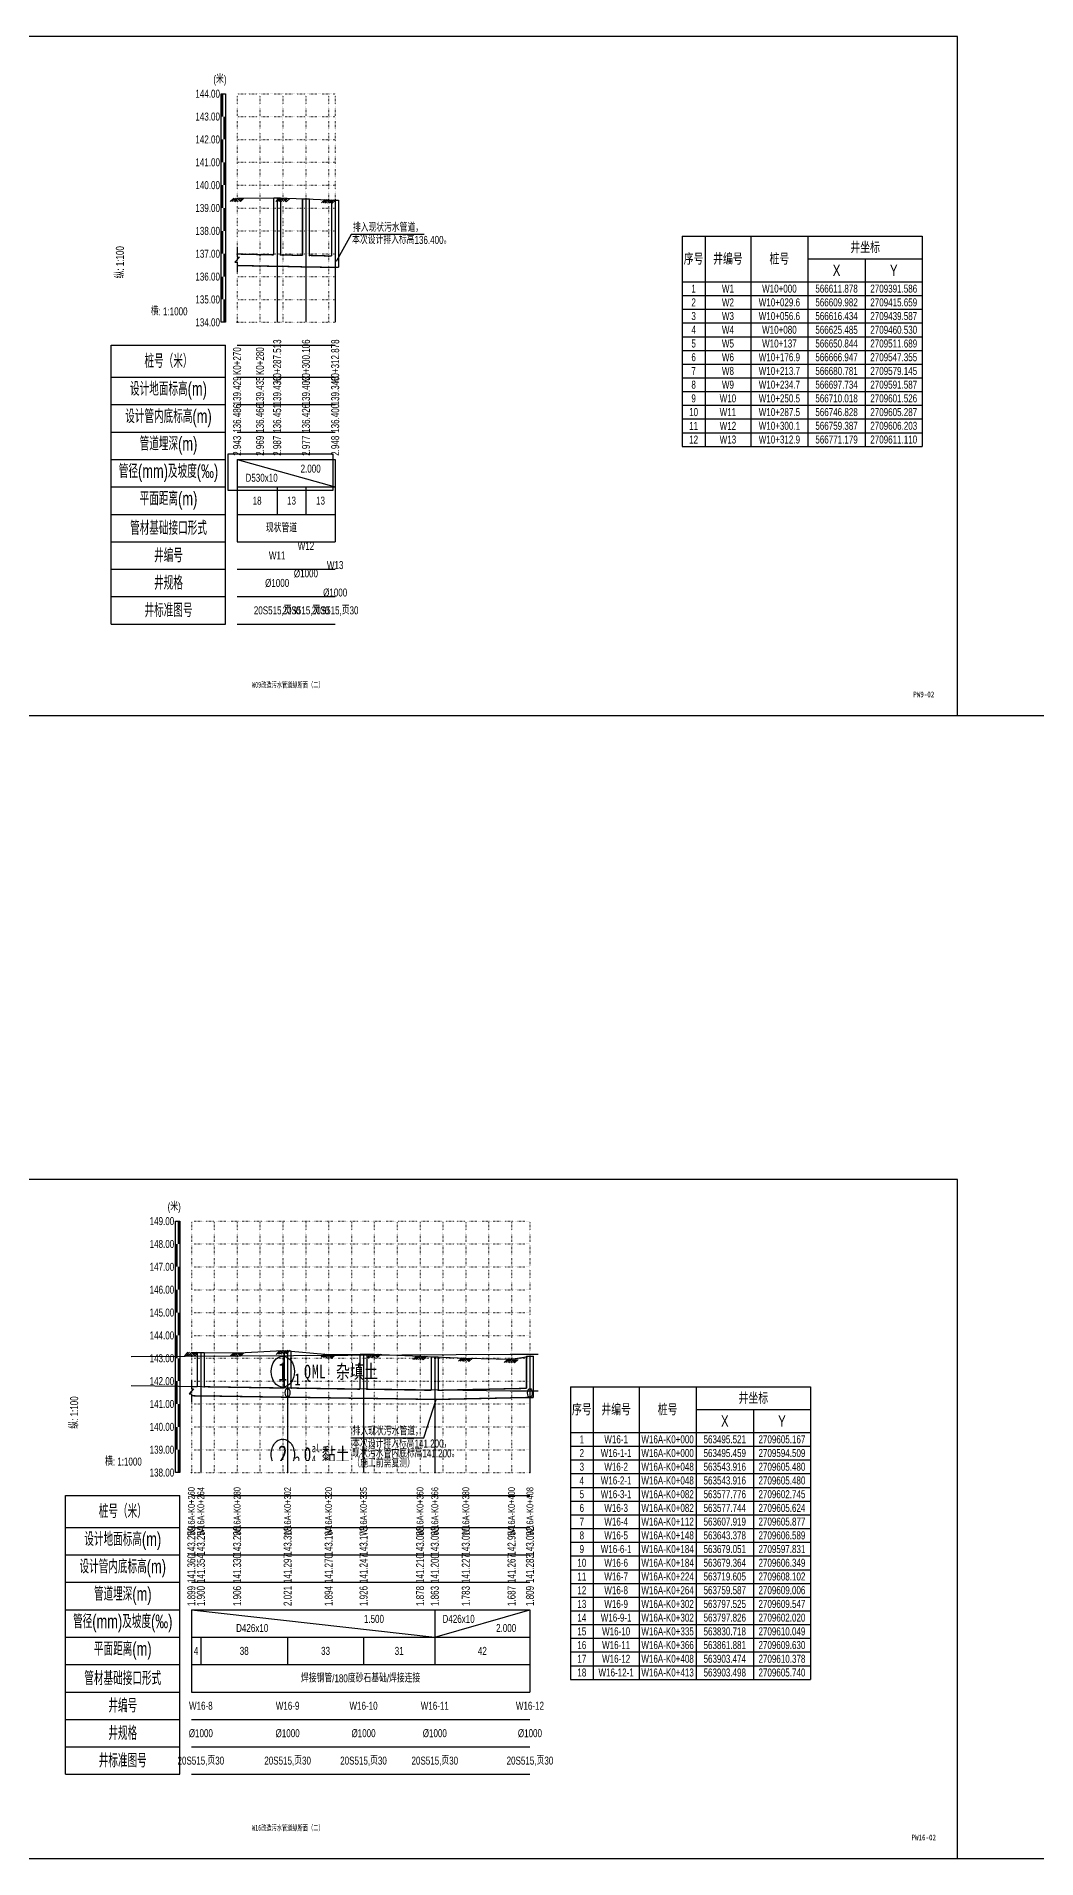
# Model space of a CAD drawing. Extents: x 529262 to 576451, y 2694391 to 2717535.
# Drawn here: x 571889 to 572326, y 2709947 to 2710744 of the extents above; entities that cross this region are included whole.
import ezdxf
from ezdxf.enums import TextEntityAlignment as Align
from ezdxf.xclip import XClip

# ---------------------------------------------------------------- set-up
doc = ezdxf.new("R2010")
doc.units = 0
doc.header["$XCLIPFRAME"] = 0
doc.linetypes.add('DOT', pattern=[6.35, 0, -6.35])
for name, color, linetype in [('GiCAD_PouMian', 7, 'Continuous'), ('GICAD_QUYANG', 7, 'Continuous'), ('GPSCOMMON', 7, 'Continuous'), ('P-说明', 7, 'Continuous'), ('PP-COM', 7, 'Continuous'), ('图框线', 7, 'Continuous'), ('地质-地层符号', 3, 'Continuous'), ('地质-地层线', 7, 'Continuous'), ('地质-地面线', 7, 'Continuous'), ('地质-标贯', 7, 'Continuous'), ('纵断_分栏文字', 7, 'Continuous'), ('纵断_分栏线', 5, 'Continuous'), ('纵断_地面线', 3, 'Continuous'), ('纵断_标注', 2, 'Continuous'), ('纵断_标注_支管', 2, 'Continuous'), ('纵断_表头', 2, 'Continuous'), ('纵断_设计线', 1, 'Continuous'), ('纵断_高程网格', 8, 'DOT')]:
    doc.layers.add(name, color=color, linetype=linetype)
for name, color, linetype, lineweight in [('外框_TK', 2, 'Continuous', 15), ('纵断污水井', 7, 'Continuous', 60), ('纵断污水管', 224, 'Continuous', 60)]:
    doc.layers.add(name, color=color, linetype=linetype, lineweight=lineweight)
doc.styles.add('JieTuHzTxt', font='smsim.shx', dxfattribs={"width": 0.7, "bigfont": 'smfs.shx'})
doc.styles.add('SEMDI', font='smsim.shx', dxfattribs={"width": 0.75, "bigfont": 'smfs.shx'})
doc.styles.add('SMEDI', font='smsim.shx', dxfattribs={"width": 0.75, "height": 3.5, "bigfont": 'smfs.shx'})
doc.styles.get("Standard").update_dxf_attribs({"font": '', "height": 2.5, "bigfont": 'smfs.shx'})
doc.styles.add('地层编号', font='', dxfattribs={"width": 0.7, "height": 4})
doc.styles.add('宋体', font='', dxfattribs={"width": 0.75})
doc.styles.add('岩土名称', font='', dxfattribs={"width": 0.7, "height": 3})
doc.styles.add('时代', font='', dxfattribs={"width": 0.7, "height": 3})
doc.styles.add('标贯动探', font='', dxfattribs={"width": 0.7, "height": 2.5})
doc.styles.get('Standard').set_extended_font_data('FangSong_GB2312')
doc.styles.get('地层编号').set_extended_font_data('FangSong_GB2312')
doc.styles.get('宋体').set_extended_font_data('SimSun')
doc.styles.get('岩土名称').set_extended_font_data('FangSong_GB2312')
doc.styles.get('时代').set_extended_font_data('FangSong_GB2312')
doc.styles.get('标贯动探').set_extended_font_data('FangSong_GB2312')
doc.linetypes.add('bzhjcx', pattern='A,0.001,[2,XX1.shx,S=1,R=0,X=1,Y=0],-2', length=2.001)

# ---------------------------------------------------------------- blocks, each defined once
blk = doc.blocks.new('A3WK')
at = {"layer": '图框线'}
blk.add_lwpolyline([(0, 0), (420, 0), (420, 297), (0, 297), (0, 0)], dxfattribs=at)
blk = doc.blocks.new('市政排水（YZ）_zdbt')
at = {"color": 0, "linetype": 'ByBlock', "lineweight": -2}
for p, q in [((-50, 0), (0, 0)), ((-50, -122), (-50, 0)), ((0, -122), (0, 0)), ((-50, -14), (0, -14)), ((-50, -26), (0, -26)), ((-50, -38), (0, -38)), ((-50, -50), (0, -50)), ((-50, -62), (0, -62)), ((-50, -74), (0, -74)), ((-50, -86), (0, -86)), ((-50, -98), (0, -98)), ((-50, -110), (0, -110)), ((-50, -122), (0, -122))]:
    blk.add_line(p, q, dxfattribs=at)
at = {"color": 0, "linetype": 'ByBlock', "lineweight": -2, "char_height": 6, "attachment_point": 5, "style": 'JieTuHzTxt'}
for s, insert in [('桩号（米）', (-25, -7)), ('设计地面标高(m)', (-25, -20)), ('设计管内底标高(m)', (-25, -32)), ('管道埋深(m)', (-25, -44)), ('管径(mm)及坡度(‰)', (-25, -56)), ('平面距离(m)', (-25, -68)), ('管材基础接口形式', (-25, -80)), ('井编号', (-25, -92)), ('井规格', (-25, -104)), ('井标准图号', (-25, -116))]:
    blk.add_mtext(s, dxfattribs=dict(at, insert=insert))
blk = doc.blocks.new('VSDesignLineBlock')
at = {"color": 0, "linetype": 'Continuous'}
for p, q in [((-1.5, 0), (-3, -1.5)), ((-0.75, 0), (-2.25, -1.5)), ((0, 0), (-1.5, -1.5)), ((0, 0), (1.5, -1.5)), ((1.5, 0), (0.75, -0.75)), ((2.25, 0), (1.12, -1.12)), ((3, 0), (1.5, -1.5)), ((-0.98, -0.98), (-0.46, -1.5)), ((-0.5, -0.5), (0.5, -1.5))]:
    blk.add_line(p, q, dxfattribs=at)
blk = doc.blocks.new('*T147')
at = {"color": 0, "linetype": 'ByBlock', "lineweight": -2, "transparency": 16777216}
for p, q in [((0, 0), (105, 0)), ((0, 0), (0, -92)), ((10, 0), (10, -92)), ((30, 0), (30, -92)), ((55, 0), (55, -92)), ((105, 0), (105, -92)), ((55, -10), (105, -10)), ((80, -10), (80, -92)), ((0, -20), (105, -20)), ((0, -26), (105, -26)), ((0, -32), (105, -32)), ((0, -38), (105, -38)), ((0, -44), (105, -44)), ((0, -50), (105, -50)), ((0, -56), (105, -56)), ((0, -62), (105, -62)), ((0, -68), (105, -68)), ((0, -74), (105, -74)), ((0, -80), (105, -80)), ((0, -86), (105, -86)), ((0, -92), (105, -92))]:
    blk.add_line(p, q, dxfattribs=at)
at = {"color": 0, "transparency": 16777216, "attachment_point": 5}
for s, insert, char_height, width, style in [('序号', (5, -10), 5, 9.98, 'SMEDI'), ('井编号', (20, -10), 5, 19.98, 'SMEDI'), ('桩号', (42.5, -10), 5, 24.98, 'SMEDI'), ('井坐标', (80, -5), 5, 49.98, 'SMEDI'), ('X', (67.5, -15), 5, 24.98, 'SMEDI'), ('Y', (92.5, -15), 5, 24.98, 'SMEDI'), ('1', (5, -23), 3.5, 9.98, 'SEMDI'), ('W1', (20, -23), 3.5, 19.98, 'SEMDI'), ('W10+000', (42.5, -23), 3.5, 24.98, 'SEMDI'), ('566611.878', (67.5, -23), 3.5, 24.98, 'SEMDI'), ('2709391.586', (92.5, -23), 3.5, 24.98, 'SEMDI'), ('2', (5, -29), 3.5, 9.98, 'SEMDI'), ('W2', (20, -29), 3.5, 19.98, 'SEMDI'), ('W10+029.6', (42.5, -29), 3.5, 24.98, 'SEMDI'), ('566609.982', (67.5, -29), 3.5, 24.98, 'SEMDI'), ('2709415.659', (92.5, -29), 3.5, 24.98, 'SEMDI'), ('4', (5, -41), 3.5, 9.98, 'SEMDI'), ('3', (5, -35), 3.5, 9.98, 'SEMDI'), ('W3', (20, -35), 3.5, 19.98, 'SEMDI'), ('W4', (20, -41), 3.5, 19.98, 'SEMDI'), ('W10+056.6', (42.5, -35), 3.5, 24.98, 'SEMDI'), ('W10+080', (42.5, -41), 3.5, 24.98, 'SEMDI'), ('566616.434', (67.5, -35), 3.5, 24.98, 'SEMDI'), ('566625.485', (67.5, -41), 3.5, 24.98, 'SEMDI'), ('2709439.587', (92.5, -35), 3.5, 24.98, 'SEMDI'), ('2709460.530', (92.5, -41), 3.5, 24.98, 'SEMDI'), ('5', (5, -47), 3.5, 9.98, 'SEMDI'), ('W5', (20, -47), 3.5, 19.98, 'SEMDI'), ('W10+137', (42.5, -47), 3.5, 24.98, 'SEMDI'), ('566650.844', (67.5, -47), 3.5, 24.98, 'SEMDI'), ('2709511.689', (92.5, -47), 3.5, 24.98, 'SEMDI'), ('6', (5, -53), 3.5, 9.98, 'SEMDI'), ('W6', (20, -53), 3.5, 19.98, 'SEMDI'), ('W10+176.9', (42.5, -53), 3.5, 24.98, 'SEMDI'), ('566666.947', (67.5, -53), 3.5, 24.98, 'SEMDI'), ('2709547.355', (92.5, -53), 3.5, 24.98, 'SEMDI'), ('8', (5, -65), 3.5, 9.98, 'SEMDI'), ('7', (5, -59), 3.5, 9.98, 'SEMDI'), ('W8', (20, -59), 3.5, 19.98, 'SEMDI'), ('W9', (20, -65), 3.5, 19.98, 'SEMDI'), ('W10+213.7', (42.5, -59), 3.5, 24.98, 'SEMDI'), ('W10+234.7', (42.5, -65), 3.5, 24.98, 'SEMDI'), ('566680.781', (67.5, -59), 3.5, 24.98, 'SEMDI'), ('566697.734', (67.5, -65), 3.5, 24.98, 'SEMDI'), ('2709579.145', (92.5, -59), 3.5, 24.98, 'SEMDI'), ('2709591.587', (92.5, -65), 3.5, 24.98, 'SEMDI'), ('9', (5, -71), 3.5, 9.98, 'SEMDI'), ('W10', (20, -71), 3.5, 19.98, 'SEMDI'), ('W10+250.5', (42.5, -71), 3.5, 24.98, 'SEMDI'), ('566710.018', (67.5, -71), 3.5, 24.98, 'SEMDI'), ('2709601.526', (92.5, -71), 3.5, 24.98, 'SEMDI'), ('10', (5, -77), 3.5, 9.98, 'SEMDI'), ('W11', (20, -77), 3.5, 19.98, 'SEMDI'), ('W10+287.5', (42.5, -77), 3.5, 24.98, 'SEMDI'), ('566746.828', (67.5, -77), 3.5, 24.98, 'SEMDI'), ('2709605.287', (92.5, -77), 3.5, 24.98, 'SEMDI'), ('11', (5, -83), 3.5, 9.98, 'SEMDI'), ('12', (5, -89), 3.5, 9.98, 'SEMDI'), ('W12', (20, -83), 3.5, 19.98, 'SEMDI'), ('W13', (20, -89), 3.5, 19.98, 'SEMDI'), ('W10+300.1', (42.5, -83), 3.5, 24.98, 'SEMDI'), ('W10+312.9', (42.5, -89), 3.5, 24.98, 'SEMDI'), ('566759.387', (67.5, -83), 3.5, 24.98, 'SEMDI'), ('566771.179', (67.5, -89), 3.5, 24.98, 'SEMDI'), ('2709606.203', (92.5, -83), 3.5, 24.98, 'SEMDI'), ('2709611.110', (92.5, -89), 3.5, 24.98, 'SEMDI')]:
    blk.add_mtext(s, dxfattribs=dict(at, insert=insert, char_height=char_height, width=width, style=style))
blk = doc.blocks.new('*T148')
at = {"color": 0, "linetype": 'ByBlock', "lineweight": -2, "transparency": 16777216}
for p, q in [((0, 0), (105, 0)), ((0, 0), (0, -128)), ((10, 0), (10, -128)), ((30, 0), (30, -128)), ((55, 0), (55, -128)), ((105, 0), (105, -128)), ((55, -10), (105, -10)), ((80, -10), (80, -128)), ((0, -20), (105, -20)), ((0, -26), (105, -26)), ((0, -32), (105, -32)), ((0, -38), (105, -38)), ((0, -44), (105, -44)), ((0, -50), (105, -50)), ((0, -56), (105, -56)), ((0, -62), (105, -62)), ((0, -68), (105, -68)), ((0, -74), (105, -74)), ((0, -80), (105, -80)), ((0, -86), (105, -86)), ((0, -92), (105, -92)), ((0, -98), (105, -98)), ((0, -104), (105, -104)), ((0, -110), (105, -110)), ((0, -116), (105, -116)), ((0, -122), (105, -122)), ((0, -128), (105, -128))]:
    blk.add_line(p, q, dxfattribs=at)
at = {"color": 0, "transparency": 16777216, "attachment_point": 5}
for s, insert, char_height, width, style in [('序号', (5, -10), 5, 9.98, 'SMEDI'), ('井编号', (20, -10), 5, 19.98, 'SMEDI'), ('桩号', (42.5, -10), 5, 24.98, 'SMEDI'), ('井坐标', (80, -5), 5, 49.98, 'SMEDI'), ('X', (67.5, -15), 5, 24.98, 'SMEDI'), ('Y', (92.5, -15), 5, 24.98, 'SMEDI'), ('1', (5, -23), 3.5, 9.98, 'SEMDI'), ('W16-1', (20, -23), 3.5, 19.98, 'SEMDI'), ('W16A-K0+000', (42.5, -23), 3.5, 24.98, 'SEMDI'), ('563495.521', (67.5, -23), 3.5, 24.98, 'SEMDI'), ('2709605.167', (92.5, -23), 3.5, 24.98, 'SEMDI'), ('2', (5, -29), 3.5, 9.98, 'SEMDI'), ('W16-1-1', (20, -29), 3.5, 19.98, 'SEMDI'), ('W16A-K0+000', (42.5, -29), 3.5, 24.98, 'SEMDI'), ('563495.459', (67.5, -29), 3.5, 24.98, 'SEMDI'), ('2709594.509', (92.5, -29), 3.5, 24.98, 'SEMDI'), ('4', (5, -41), 3.5, 9.98, 'SEMDI'), ('3', (5, -35), 3.5, 9.98, 'SEMDI'), ('W16-2-1', (20, -41), 3.5, 19.98, 'SEMDI'), ('W16-2', (20, -35), 3.5, 19.98, 'SEMDI'), ('W16A-K0+048', (42.5, -35), 3.5, 24.98, 'SEMDI'), ('W16A-K0+048', (42.5, -41), 3.5, 24.98, 'SEMDI'), ('563543.916', (67.5, -35), 3.5, 24.98, 'SEMDI'), ('563543.916', (67.5, -41), 3.5, 24.98, 'SEMDI'), ('2709605.480', (92.5, -35), 3.5, 24.98, 'SEMDI'), ('2709605.480', (92.5, -41), 3.5, 24.98, 'SEMDI'), ('5', (5, -47), 3.5, 9.98, 'SEMDI'), ('W16-3-1', (20, -47), 3.5, 19.98, 'SEMDI'), ('W16A-K0+082', (42.5, -47), 3.5, 24.98, 'SEMDI'), ('563577.776', (67.5, -47), 3.5, 24.98, 'SEMDI'), ('2709602.745', (92.5, -47), 3.5, 24.98, 'SEMDI'), ('6', (5, -53), 3.5, 9.98, 'SEMDI'), ('W16-3', (20, -53), 3.5, 19.98, 'SEMDI'), ('W16A-K0+082', (42.5, -53), 3.5, 24.98, 'SEMDI'), ('563577.744', (67.5, -53), 3.5, 24.98, 'SEMDI'), ('2709605.624', (92.5, -53), 3.5, 24.98, 'SEMDI'), ('8', (5, -65), 3.5, 9.98, 'SEMDI'), ('7', (5, -59), 3.5, 9.98, 'SEMDI'), ('W16-4', (20, -59), 3.5, 19.98, 'SEMDI'), ('W16-5', (20, -65), 3.5, 19.98, 'SEMDI'), ('W16A-K0+112', (42.5, -59), 3.5, 24.98, 'SEMDI'), ('W16A-K0+148', (42.5, -65), 3.5, 24.98, 'SEMDI'), ('563607.919', (67.5, -59), 3.5, 24.98, 'SEMDI'), ('563643.378', (67.5, -65), 3.5, 24.98, 'SEMDI'), ('2709605.877', (92.5, -59), 3.5, 24.98, 'SEMDI'), ('2709606.589', (92.5, -65), 3.5, 24.98, 'SEMDI'), ('9', (5, -71), 3.5, 9.98, 'SEMDI'), ('W16-6-1', (20, -71), 3.5, 19.98, 'SEMDI'), ('W16A-K0+184', (42.5, -71), 3.5, 24.98, 'SEMDI'), ('563679.051', (67.5, -71), 3.5, 24.98, 'SEMDI'), ('2709597.831', (92.5, -71), 3.5, 24.98, 'SEMDI'), ('10', (5, -77), 3.5, 9.98, 'SEMDI'), ('W16-6', (20, -77), 3.5, 19.98, 'SEMDI'), ('W16A-K0+184', (42.5, -77), 3.5, 24.98, 'SEMDI'), ('563679.364', (67.5, -77), 3.5, 24.98, 'SEMDI'), ('2709606.349', (92.5, -77), 3.5, 24.98, 'SEMDI'), ('11', (5, -83), 3.5, 9.98, 'SEMDI'), ('12', (5, -89), 3.5, 9.98, 'SEMDI'), ('W16-7', (20, -83), 3.5, 19.98, 'SEMDI'), ('W16-8', (20, -89), 3.5, 19.98, 'SEMDI'), ('W16A-K0+224', (42.5, -83), 3.5, 24.98, 'SEMDI'), ('W16A-K0+264', (42.5, -89), 3.5, 24.98, 'SEMDI'), ('563719.605', (67.5, -83), 3.5, 24.98, 'SEMDI'), ('563759.587', (67.5, -89), 3.5, 24.98, 'SEMDI'), ('2709608.102', (92.5, -83), 3.5, 24.98, 'SEMDI'), ('2709609.006', (92.5, -89), 3.5, 24.98, 'SEMDI'), ('13', (5, -95), 3.5, 9.98, 'SEMDI'), ('W16-9', (20, -95), 3.5, 19.98, 'SEMDI'), ('W16A-K0+302', (42.5, -95), 3.5, 24.98, 'SEMDI'), ('563797.525', (67.5, -95), 3.5, 24.98, 'SEMDI'), ('2709609.547', (92.5, -95), 3.5, 24.98, 'SEMDI'), ('14', (5, -101), 3.5, 9.98, 'SEMDI'), ('W16-9-1', (20, -101), 3.5, 19.98, 'SEMDI'), ('W16A-K0+302', (42.5, -101), 3.5, 24.98, 'SEMDI'), ('563797.826', (67.5, -101), 3.5, 24.98, 'SEMDI'), ('2709602.020', (92.5, -101), 3.5, 24.98, 'SEMDI'), ('15', (5, -107), 3.5, 9.98, 'SEMDI'), ('16', (5, -113), 3.5, 9.98, 'SEMDI'), ('W16-10', (20, -107), 3.5, 19.98, 'SEMDI'), ('W16-11', (20, -113), 3.5, 19.98, 'SEMDI'), ('W16A-K0+335', (42.5, -107), 3.5, 24.98, 'SEMDI'), ('W16A-K0+366', (42.5, -113), 3.5, 24.98, 'SEMDI'), ('563830.718', (67.5, -107), 3.5, 24.98, 'SEMDI'), ('563861.881', (67.5, -113), 3.5, 24.98, 'SEMDI'), ('2709610.049', (92.5, -107), 3.5, 24.98, 'SEMDI'), ('2709609.630', (92.5, -113), 3.5, 24.98, 'SEMDI'), ('17', (5, -119), 3.5, 9.98, 'SEMDI'), ('W16-12', (20, -119), 3.5, 19.98, 'SEMDI'), ('W16A-K0+408', (42.5, -119), 3.5, 24.98, 'SEMDI'), ('563903.474', (67.5, -119), 3.5, 24.98, 'SEMDI'), ('2709610.378', (92.5, -119), 3.5, 24.98, 'SEMDI'), ('18', (5, -125), 3.5, 9.98, 'SEMDI'), ('W16-12-1', (20, -125), 3.5, 19.98, 'SEMDI'), ('W16A-K0+413', (42.5, -125), 3.5, 24.98, 'SEMDI'), ('563903.498', (67.5, -125), 3.5, 24.98, 'SEMDI'), ('2709605.740', (92.5, -125), 3.5, 24.98, 'SEMDI')]:
    blk.add_mtext(s, dxfattribs=dict(at, insert=insert, char_height=char_height, width=width, style=style))
blk = doc.blocks.new('A$C1B0B6F20')
at = {"layer": 'GiCAD_PouMian'}
h = blk.add_hatch(color=8, dxfattribs=at)
edge = h.paths.add_edge_path()
edge.add_arc((-4, -8.25), 1, 0, 360)
at = {"layer": 'GICAD_QUYANG', "color": 8}
blk.add_circle((-4, -8.25), 1, dxfattribs=at)
at = {"layer": '地质-地层符号', "color": 8, "linetype": 'Continuous'}
for centre in [(66.86, -1.98), (199.99, -1.12), (66.86, -15.23), (199.99, -19.25), (66.86, -33.1), (199.99, -42.62)]:
    blk.add_ellipse(centre, major_axis=(0, 3.38), ratio=1, dxfattribs=at)
at = {"layer": '地质-地层线', "color": 8}
for p, q in [((0, -6), (132.95, -3.95)), ((132.95, -3.95), (266.25, -5.29)), ((-20, -6), (0, -6)), ((266.25, -5.29), (286.25, -5.29))]:
    blk.add_line(p, q, dxfattribs=at)
at = {"layer": '地质-地层线', "color": 8, "linetype": 'bzhjcx'}
for p, q in [((-20, -10), (0, -10)), ((0, -10), (132.95, -40.95)), ((132.95, -40.95), (266.25, -26.79)), ((266.25, -26.79), (286.25, -26.79))]:
    blk.add_line(p, q, dxfattribs=at)
at = {"layer": '地质-地面线', "color": 8, "linetype": 'Continuous'}
for p, q in [((-20, 0), (0, 0)), ((0, 0), (132.95, 2.05)), ((132.95, 2.05), (266.25, 2.71)), ((266.25, 2.71), (286.25, 2.71))]:
    blk.add_line(p, q, dxfattribs=at)
at = {"layer": 'GICAD_QUYANG', "color": 8, "linetype": 'Continuous', "width": 0.7}
blk.add_text('1.65', height=2, dxfattribs=at).set_placement((-9.87, -9.25))
at = {"layer": '地质-地层符号', "color": 8, "linetype": 'Continuous'}
for s, height, style, p in [('1', 4, '地层编号', (198.6, -3.12)), ('Q', 3, '时代', (206.17, -2.62)), ('ML', 3, '时代', (208.45, -2.62)), ('杂填土', 3, '岩土名称', (215.47, -2.62)), ('1', 4, '地层编号', (65.48, -3.98)), ('1', 2.6, '地层编号', (70.24, -4.98)), ('Q', 3, '时代', (73.04, -3.48)), ('ML', 3, '时代', (75.32, -3.48)), ('杂填土', 3, '岩土名称', (82.35, -3.48)), ('1', 2.6, '地层编号', (203.37, -4.12)), ('2', 4, '地层编号', (65.48, -17.23)), ('2', 2.6, '地层编号', (70.24, -18.23)), ('Q', 3, '时代', (73.04, -16.73)), ('黏土', 3, '岩土名称', (78.19, -16.73)), ('2', 4, '地层编号', (198.6, -21.25)), ('2', 2.6, '地层编号', (203.37, -22.25)), ('Q', 3, '时代', (206.17, -20.75)), ('黏土', 3, '岩土名称', (211.32, -20.75)), ('5', 4, '地层编号', (65.48, -35.1)), ('C', 3, '时代', (71.24, -34.6)), ('石灰岩', 3, '岩土名称', (74.32, -34.6)), ('5', 4, '地层编号', (198.6, -44.62)), ('C', 3, '时代', (204.37, -44.12)), ('石灰岩', 3, '岩土名称', (207.45, -44.12))]:
    blk.add_text(s, height=height, dxfattribs=dict(at, style=style)).set_placement(p)
at = {"layer": '地质-地层符号', "color": 8, "linetype": 'Continuous', "style": '时代', "width": 0.8}
for s, p in [('4', (75.32, -17.23)), ('al', (75.32, -14.73)), ('4', (208.45, -21.25)), ('al', (208.45, -18.75))]:
    blk.add_text(s, height=1.8, dxfattribs=at).set_placement(p)
at = {"layer": '地质-标贯', "color": 8, "linetype": 'Continuous', "style": '标贯动探'}
for s, p in [('N=4', (141.15, -15.45)), ('N=5', (274.45, -21.79))]:
    blk.add_text(s, height=2.5, dxfattribs=at).set_placement(p)
blk = doc.blocks.new('A3_CdSzy')
at = {"layer": '外框_TK', "const_width": 0.1}
blk.add_lwpolyline([(0, 297), (420, 297), (420, 0), (0, 0)], close=True, dxfattribs=at)

msp = doc.modelspace()

# ---------------------------------------------------------------- linework, layer by layer
for p in [(571976.268, 2710648.371), (571995.281, 2710648.021), (572007.873, 2710647.769), (571956.269, 2710152.958), (571961.914, 2710152.895), (571999.856, 2710152.326), (572033.053, 2710151.828), (572064.219, 2710151.361)]:
    msp.add_point(p)
at = {"layer": 'Defpoints', "color": 1}
msp.add_lwpolyline([(571972.291, 2710560.996), (572018.086, 2710560.996), (572018.086, 2710544.917), (571972.291, 2710544.917)], close=True, dxfattribs=at)
at = {"layer": 'GPSCOMMON'}
for p in [(571976.268, 2710618.514), (571956.269, 2710115.361)]:
    msp.add_point(p, dxfattribs=at)
at = {"layer": 'PP-COM'}
for p, q in [((571451.269, 2710446.518), (576451.269, 2710446.518)), ((571451.269, 2709946.518), (576451.269, 2709946.518))]:
    msp.add_line(p, q, dxfattribs=at)
at = {"layer": '纵断_分栏文字'}
for p, q in [((571992.281, 2710672.897), (571995.281, 2710672.897)), ((572004.873, 2710672.546), (572007.873, 2710672.546)), ((572017.645, 2710671.989), (572020.645, 2710671.989)), ((571976.268, 2710558.514), (571976.268, 2710546.514)), ((571976.268, 2710558.514), (572019.145, 2710546.514)), ((572019.145, 2710558.514), (572019.145, 2710546.514)), ((571976.268, 2710546.514), (571976.268, 2710534.514)), ((571993.781, 2710546.514), (571993.781, 2710534.514)), ((572006.373, 2710546.514), (572006.373, 2710534.514)), ((572019.145, 2710546.514), (572019.145, 2710534.514)), ((571976.268, 2710534.514), (571976.268, 2710522.514)), ((572019.145, 2710534.514), (572019.145, 2710522.514)), ((571958.914, 2710167.903), (571961.914, 2710167.903)), ((571996.856, 2710168.541), (571999.856, 2710168.541)), ((572030.053, 2710167.093), (572033.053, 2710167.093)), ((572061.219, 2710165.989), (572064.219, 2710165.989)), ((572102.819, 2710166.278), (572105.819, 2710166.278)), ((571956.269, 2710055.361), (571956.269, 2710043.361)), ((571956.269, 2710055.361), (572062.719, 2710043.361)), ((572062.719, 2710055.361), (572062.719, 2710043.361)), ((572062.719, 2710043.361), (572104.319, 2710055.361)), ((572104.319, 2710055.361), (572104.319, 2710043.361)), ((571956.269, 2710043.361), (571956.269, 2710031.361)), ((571960.414, 2710043.361), (571960.414, 2710031.361)), ((571998.356, 2710043.361), (571998.356, 2710031.361)), ((572031.553, 2710043.361), (572031.553, 2710031.361)), ((572062.719, 2710043.361), (572062.719, 2710031.361)), ((572104.319, 2710043.361), (572104.319, 2710031.361)), ((571956.269, 2710031.361), (571956.269, 2710019.361)), ((572104.319, 2710031.361), (572104.319, 2710019.361))]:
    msp.add_line(p, q, dxfattribs=at)
at = {"layer": '纵断_分栏文字', "color": 3}
for points in [[(572058.073, 2710656.986), (572026.129, 2710656.986), (572019.632, 2710645.08)], [(572026.031, 2710130.484), (572057.966, 2710130.484), (572063.368, 2710147.361)]]:
    msp.add_lwpolyline(points, dxfattribs=at)
at = {"layer": '纵断_分栏线'}
for p, q in [((571976.268, 2710608.514), (572019.145, 2710608.514)), ((571976.268, 2710594.514), (572019.145, 2710594.514)), ((571976.268, 2710582.514), (572019.145, 2710582.514)), ((571976.268, 2710570.514), (572019.145, 2710570.514)), ((571976.268, 2710558.514), (572019.145, 2710558.514)), ((571976.268, 2710546.514), (572019.145, 2710546.514)), ((571976.268, 2710534.514), (572019.145, 2710534.514)), ((571976.268, 2710522.514), (572019.145, 2710522.514)), ((571976.268, 2710510.514), (572019.145, 2710510.514)), ((571976.268, 2710498.514), (572019.145, 2710498.514)), ((571976.268, 2710486.514), (572019.145, 2710486.514)), ((571956.269, 2710105.361), (572104.319, 2710105.361)), ((571956.269, 2710091.361), (572104.319, 2710091.361)), ((571956.269, 2710079.361), (572104.319, 2710079.361)), ((571956.269, 2710067.361), (572104.319, 2710067.361)), ((571956.269, 2710055.361), (572104.319, 2710055.361)), ((571956.269, 2710043.361), (572104.319, 2710043.361)), ((571956.269, 2710031.361), (572104.319, 2710031.361)), ((571956.269, 2710019.361), (572104.319, 2710019.361)), ((571956.269, 2710007.361), (572104.319, 2710007.361)), ((571956.269, 2709995.361), (572104.319, 2709995.361)), ((571956.269, 2709983.361), (572104.319, 2709983.361))]:
    msp.add_line(p, q, dxfattribs=at)
at = {"layer": '纵断_地面线'}
msp.add_lwpolyline([(571956.269, 2710167.951), (571960.414, 2710167.903), (571976.27, 2710167.721), (571976.984, 2710167.757), (571996.27, 2710168.721), (571998.356, 2710168.541), (572016.27, 2710167.001), (572031.553, 2710167.093), (572036.27, 2710167.121), (572056.27, 2710166.241), (572062.719, 2710165.989), (572076.27, 2710165.461), (572096.27, 2710164.901), (572104.319, 2710166.278)], dxfattribs=at)
at = {"layer": '纵断_标注'}
for p, q in [((571993.781, 2710672.897), (571993.781, 2710618.514)), ((572006.373, 2710672.546), (572006.373, 2710618.514)), ((572019.145, 2710671.989), (572019.145, 2710618.514)), ((571960.414, 2710167.903), (571960.414, 2710115.361)), ((571998.356, 2710168.541), (571998.356, 2710115.361)), ((572031.553, 2710167.093), (572031.553, 2710115.361)), ((572062.719, 2710165.989), (572062.719, 2710115.361)), ((572104.319, 2710166.278), (572104.319, 2710115.361))]:
    msp.add_line(p, q, dxfattribs=at)
for points in [[(571921.268, 2710618.514, 0, 0, 0), (571921.268, 2710643.847, 1, 0, 0), (571921.268, 2710651.847, 0, 0, 0)], [(571921.268, 2710618.514, 0, 0, 0), (571946.601, 2710618.514, 1, 0, 0), (571954.601, 2710618.514, 0, 0, 0)], [(571901.269, 2710115.361, 0, 0, 0), (571901.269, 2710140.694, 1, 0, 0), (571901.269, 2710148.694, 0, 0, 0)], [(571901.269, 2710115.361, 0, 0, 0), (571926.603, 2710115.361, 1, 0, 0), (571934.603, 2710115.361, 0, 0, 0)]]:
    msp.add_lwpolyline(points, format="xyseb", dxfattribs=at)
for points in [[(571976.268, 2710651.371), (571976.268, 2710646.971), (571977.268, 2710646.971), (571975.268, 2710644.771), (571976.268, 2710644.771), (571976.268, 2710640.371)], [(571956.269, 2710155.958), (571956.269, 2710152.058), (571957.269, 2710152.058), (571955.269, 2710149.858), (571956.269, 2710149.858), (571956.269, 2710145.958)]]:
    msp.add_lwpolyline(points, dxfattribs=at)
at = {"layer": '纵断_标注_支管'}
for p in [(571998.356, 2710115.361), (572104.319, 2710115.361)]:
    msp.add_point(p, dxfattribs=at)
at = {"layer": '纵断_表头', "const_width": 1}
for points in [[(571969.768, 2710708.514), (571969.768, 2710718.514)], [(571970.768, 2710698.514), (571970.768, 2710708.514)], [(571969.768, 2710688.514), (571969.768, 2710698.514)], [(571970.768, 2710678.514), (571970.768, 2710688.514)], [(571969.768, 2710668.514), (571969.768, 2710678.514)], [(571970.768, 2710658.514), (571970.768, 2710668.514)], [(571969.768, 2710648.514), (571969.768, 2710658.514)], [(571970.768, 2710638.514), (571970.768, 2710648.514)], [(571969.768, 2710628.514), (571969.768, 2710638.514)], [(571970.768, 2710618.514), (571970.768, 2710628.514)], [(571950.769, 2710215.361), (571950.769, 2710225.361)], [(571949.769, 2710205.361), (571949.769, 2710215.361)], [(571950.769, 2710195.361), (571950.769, 2710205.361)], [(571949.769, 2710185.361), (571949.769, 2710195.361)], [(571950.769, 2710175.361), (571950.769, 2710185.361)], [(571949.769, 2710165.361), (571949.769, 2710175.361)], [(571950.769, 2710155.361), (571950.769, 2710165.361)], [(571949.769, 2710145.361), (571949.769, 2710155.361)], [(571950.769, 2710135.361), (571950.769, 2710145.361)], [(571949.769, 2710125.361), (571949.769, 2710135.361)], [(571950.769, 2710115.361), (571950.769, 2710125.361)]]:
    msp.add_lwpolyline(points, dxfattribs=at)
at = {"layer": '纵断_表头'}
for points in [[(571971.268, 2710618.514), (571969.268, 2710618.514), (571969.268, 2710718.514), (571971.268, 2710718.514), (571971.268, 2710618.514)], [(571951.269, 2710115.361), (571949.269, 2710115.361), (571949.269, 2710225.361), (571951.269, 2710225.361), (571951.269, 2710115.361)]]:
    msp.add_lwpolyline(points, dxfattribs=at)
at = {"layer": '纵断_设计线'}
for points in [[(571976.268, 2710672.808), (571993.781, 2710672.897), (572006.373, 2710672.546), (572019.145, 2710671.989)], [(571956.269, 2710167.951), (571960.414, 2710167.903), (571976.27, 2710167.721), (571976.984, 2710167.757), (571996.27, 2710168.721), (571998.356, 2710168.541), (572016.27, 2710167.001), (572031.553, 2710167.093), (572036.27, 2710167.121), (572056.27, 2710166.241), (572062.719, 2710165.989), (572076.27, 2710165.461), (572096.27, 2710164.901), (572104.319, 2710166.278)]]:
    msp.add_lwpolyline(points, dxfattribs=at)
at = {"layer": '纵断_高程网格', "ltscale": 0.0787}
for p, q in [((571976.268, 2710718.514), (572019.145, 2710718.514)), ((571976.268, 2710718.514), (571976.268, 2710618.514)), ((571986.268, 2710718.514), (571986.268, 2710618.514)), ((571996.268, 2710718.514), (571996.268, 2710618.514)), ((572006.268, 2710718.514), (572006.268, 2710618.514)), ((572016.268, 2710718.514), (572016.268, 2710618.514)), ((572019.145, 2710718.514), (572019.145, 2710618.514)), ((571976.268, 2710708.514), (572019.145, 2710708.514)), ((571976.268, 2710698.514), (572019.145, 2710698.514)), ((571976.268, 2710688.514), (572019.145, 2710688.514)), ((571976.268, 2710678.514), (572019.145, 2710678.514)), ((571976.268, 2710668.514), (572019.145, 2710668.514)), ((571976.268, 2710658.514), (572019.145, 2710658.514)), ((571976.268, 2710648.514), (572019.145, 2710648.514)), ((571976.268, 2710638.514), (572019.145, 2710638.514)), ((571976.268, 2710628.514), (572019.145, 2710628.514)), ((571976.268, 2710618.514), (572019.145, 2710618.514)), ((571956.269, 2710225.361), (572104.319, 2710225.361)), ((571956.269, 2710225.361), (571956.269, 2710115.361)), ((571966.269, 2710225.361), (571966.269, 2710115.361)), ((571976.269, 2710225.361), (571976.269, 2710115.361)), ((571986.269, 2710225.361), (571986.269, 2710115.361)), ((571996.269, 2710225.361), (571996.269, 2710115.361)), ((572006.269, 2710225.361), (572006.269, 2710115.361)), ((572016.269, 2710225.361), (572016.269, 2710115.361)), ((572026.269, 2710225.361), (572026.269, 2710115.361)), ((572036.269, 2710225.361), (572036.269, 2710115.361)), ((572046.269, 2710225.361), (572046.269, 2710115.361)), ((572056.269, 2710225.361), (572056.269, 2710115.361)), ((572066.269, 2710225.361), (572066.269, 2710115.361)), ((572076.269, 2710225.361), (572076.269, 2710115.361)), ((572086.269, 2710225.361), (572086.269, 2710115.361)), ((572096.269, 2710225.361), (572096.269, 2710115.361)), ((572104.319, 2710225.361), (572104.319, 2710115.361)), ((571956.269, 2710215.361), (572104.319, 2710215.361)), ((571956.269, 2710205.361), (572104.319, 2710205.361)), ((571956.269, 2710195.361), (572104.319, 2710195.361)), ((571956.269, 2710185.361), (572104.319, 2710185.361)), ((571956.269, 2710175.361), (572104.319, 2710175.361)), ((571956.269, 2710165.361), (572104.319, 2710165.361)), ((571956.269, 2710155.361), (572104.319, 2710155.361)), ((571956.269, 2710145.361), (572104.319, 2710145.361)), ((571956.269, 2710135.361), (572104.319, 2710135.361)), ((571956.269, 2710125.361), (572104.319, 2710125.361)), ((571956.269, 2710115.361), (572104.319, 2710115.361))]:
    msp.add_line(p, q, dxfattribs=at)
at = {"layer": '纵断污水井', "const_width": 0.6}
for points in [[(571992.281, 2710672.897), (571992.281, 2710648.021)], [(571995.281, 2710672.897), (571995.281, 2710648.024)], [(572004.873, 2710672.546), (572004.873, 2710647.769)], [(572007.873, 2710672.546), (572007.873, 2710647.774)], [(572017.645, 2710671.989), (572017.645, 2710647.514)], [(572020.645, 2710671.989), (572020.645, 2710642.514)], [(571992.281, 2710643.024), (571995.281, 2710643.024)], [(572004.873, 2710642.774), (572007.873, 2710642.774)], [(572017.645, 2710642.514), (572020.645, 2710642.514)], [(571958.914, 2710167.903), (571958.914, 2710152.895)], [(571961.914, 2710167.903), (571961.914, 2710152.901)], [(571996.856, 2710168.541), (571996.856, 2710152.326)], [(571999.856, 2710168.541), (571999.856, 2710152.331)], [(572030.053, 2710167.093), (572030.053, 2710151.828)], [(572033.053, 2710167.093), (572033.053, 2710151.831)], [(572061.219, 2710165.989), (572061.219, 2710151.361)], [(572064.219, 2710165.989), (572064.219, 2710151.361)], [(572102.819, 2710166.278), (572102.819, 2710152.193)], [(572105.819, 2710166.278), (572105.819, 2710148.191)], [(571958.914, 2710148.901), (571961.914, 2710148.901)], [(571996.856, 2710148.331), (571999.856, 2710148.331)], [(572030.053, 2710147.831), (572033.053, 2710147.831)], [(572061.219, 2710147.361), (572064.219, 2710147.361)], [(572102.819, 2710148.191), (572105.819, 2710148.191)]]:
    msp.add_lwpolyline(points, dxfattribs=at)
at = {"layer": '纵断污水管', "const_width": 0.6}
for points in [[(571976.268, 2710648.371), (571992.281, 2710648.021)], [(571995.281, 2710648.021), (572004.873, 2710647.769)], [(572007.873, 2710647.769), (572017.645, 2710647.514)], [(571976.268, 2710643.371), (571992.281, 2710643.021)], [(571995.281, 2710643.021), (572004.873, 2710642.769)], [(572007.873, 2710642.769), (572017.645, 2710642.514)], [(571956.269, 2710152.958), (571958.914, 2710152.895)], [(571956.269, 2710148.958), (571958.914, 2710148.895)], [(571961.914, 2710152.895), (571996.856, 2710152.326)], [(571961.914, 2710148.895), (571996.856, 2710148.326)], [(571999.856, 2710152.326), (572030.053, 2710151.828)], [(571999.856, 2710148.326), (572030.053, 2710147.828)], [(572033.053, 2710151.828), (572061.219, 2710151.361)], [(572033.053, 2710147.828), (572061.219, 2710147.361)], [(572064.219, 2710151.361), (572102.819, 2710152.193)], [(572064.219, 2710147.361), (572102.819, 2710148.193)]]:
    msp.add_lwpolyline(points, dxfattribs=at)
at = {"layer": '纵断污水管', "lineweight": 30}
for centre in [(571998.356, 2710150.326), (572104.319, 2710150.193)]:
    msp.add_ellipse(centre, major_axis=(0, 2), ratio=0.5, dxfattribs=at)

# ---------------------------------------------------------------- block references
for name, p in [('*T147', (572170.897, 2710656.226)), ('*T148', (572122.012, 2710152.88))]:
    msp.add_blockref(name, p)
at = {"layer": 'GPSCOMMON'}
ref = msp.add_blockref('A$C1B0B6F20', (571696.269, 2710161.761), dxfattribs=dict(at, xscale=1.5, yscale=2))
XClip(ref).set_block_clipping_path([(155.8132487534, -20.7), (274.3910565597, 14.539265831)])
at = {"layer": '纵断_标注'}
for p, rotation in [((571976.268, 2710672.808), 0.2906571682543729), ((571996.266, 2710672.827), 358.4045440680235), ((572016.253, 2710672.115), 357.50298837385), ((571956.269, 2710167.951), 359.3413847774369), ((571976.268, 2710167.721), 359.3411345817397), ((571996.243, 2710168.72), 2.862379082252837), ((572016.17, 2710167.01), 355.0846576139028), ((572036.169, 2710167.12), 0.3437705511022825), ((572056.15, 2710166.246), 357.4806107091139), ((572076.134, 2710165.466), 357.7665964759954), ((572096.126, 2710164.905), 358.3961372286845)]:
    msp.add_blockref('VSDesignLineBlock', p, dxfattribs=dict(at, rotation=rotation))
at = {"layer": '纵断_表头'}
for name, p in [('A3_CdSzy', (571871.268, 2710446.514)), ('A3WK', (571871.268, 2710446.514)), ('A3WK', (571871.269, 2710446.515)), ('市政排水（YZ）_zdbt', (571971.268, 2710608.514)), ('A3WK', (571871.268, 2709946.514)), ('A3WK', (571871.269, 2709946.515)), ('市政排水（YZ）_zdbt', (571951.269, 2710105.361))]:
    msp.add_blockref(name, p, dxfattribs=at)

# ---------------------------------------------------------------- texts
at = {"layer": 'P-说明', "style": '宋体'}
for s, width, p in [('W09改造污水管道纵断面（二）', 0.65, (571998.466, 2710459.975)), ('PW9-02', 0.75, (572276.54, 2710455.745)), ('W16改造污水管道纵断面（二）', 0.65, (571998.466, 2709959.975)), ('PW16-02', 0.75, (572276.54, 2709955.745))]:
    msp.add_text(s, height=2.5, dxfattribs=dict(at, width=width)).set_placement(p, align=Align.MIDDLE_CENTER)
at = {"layer": '纵断_分栏文字', "color": 3, "style": 'SMEDI', "width": 0.75}
for s, p in [('本次设计排入标高136.400。', (572026.559, 2710652.807)), ('排入现状污水管道，', (572026.882, 2710658.145)), ('本次设计排入标高141.200，', (572026.556, 2710126.316)), ('排入现状污水管道，', (572026.757, 2710131.66)), ('现状污水管内底标高141.200。', (572026.619, 2710122.01)), ('（施工前需复测）', (572026.683, 2710117.703))]:
    msp.add_text(s, height=3.5, dxfattribs=at).set_placement(p)
at = {"layer": '纵断_分栏文字', "style": 'SEMDI'}
for s, height, width, p in [('K0+287.513', 3.5, 0.75, (571993.781, 2710601.514)), ('K0+300.106', 3.5, 0.75, (572006.373, 2710601.514)), ('K0+312.878', 3.5, 0.75, (572019.145, 2710601.514)), ('K0+270', 3.5, 0.75, (571976.268, 2710601.514)), ('K0+280', 3.5, 0.75, (571986.268, 2710601.514)), ('139.429', 3.5, 0.75, (571976.268, 2710588.514)), ('139.435', 3.5, 0.75, (571986.268, 2710588.514)), ('139.438', 3.5, 0.75, (571993.781, 2710588.514)), ('139.403', 3.5, 0.75, (572006.373, 2710588.514)), ('139.348', 3.5, 0.75, (572019.145, 2710588.514)), ('136.486', 3.5, 0.75, (571976.268, 2710576.514)), ('136.466', 3.5, 0.75, (571986.268, 2710576.514)), ('136.451', 3.5, 0.75, (571993.781, 2710576.514)), ('136.426', 3.5, 0.75, (572006.373, 2710576.514)), ('136.400', 3.5, 0.75, (572019.145, 2710576.514)), ('2.943', 3.5, 0.75, (571976.268, 2710564.514)), ('2.969', 3.5, 0.75, (571986.268, 2710564.514)), ('2.987', 3.5, 0.75, (571993.781, 2710564.514)), ('2.977', 3.5, 0.75, (572006.373, 2710564.514)), ('2.948', 3.5, 0.75, (572019.145, 2710564.514)), ('W16A-K0+260', 3, 0.65, (571956.269, 2710098.361)), ('W16A-K0+264', 3, 0.65, (571960.414, 2710098.361)), ('W16A-K0+280', 3, 0.65, (571976.269, 2710098.361)), ('W16A-K0+302', 3, 0.65, (571998.356, 2710098.361)), ('W16A-K0+320', 3, 0.65, (572016.269, 2710098.361)), ('W16A-K0+335', 3, 0.65, (572031.553, 2710098.361)), ('W16A-K0+360', 3, 0.65, (572056.269, 2710098.361)), ('W16A-K0+366', 3, 0.65, (572062.719, 2710098.361)), ('W16A-K0+380', 3, 0.65, (572076.269, 2710098.361)), ('W16A-K0+400', 3, 0.65, (572096.269, 2710098.361)), ('W16A-K0+408', 3, 0.65, (572104.319, 2710098.361)), ('143.259', 3.5, 0.75, (571956.269, 2710085.361)), ('143.254', 3.5, 0.75, (571960.414, 2710085.361)), ('143.236', 3.5, 0.75, (571976.269, 2710085.361)), ('143.318', 3.5, 0.75, (571998.356, 2710085.361)), ('143.164', 3.5, 0.75, (572016.269, 2710085.361)), ('143.173', 3.5, 0.75, (572031.553, 2710085.361)), ('143.088', 3.5, 0.75, (572056.269, 2710085.361)), ('143.063', 3.5, 0.75, (572062.719, 2710085.361)), ('143.010', 3.5, 0.75, (572076.269, 2710085.361)), ('142.954', 3.5, 0.75, (572096.269, 2710085.361)), ('143.092', 3.5, 0.75, (572104.319, 2710085.361)), ('141.360', 3.5, 0.75, (571956.269, 2710073.361)), ('141.354', 3.5, 0.75, (571960.414, 2710073.361)), ('141.330', 3.5, 0.75, (571976.269, 2710073.361)), ('141.297', 3.5, 0.75, (571998.356, 2710073.361)), ('141.270', 3.5, 0.75, (572016.269, 2710073.361)), ('141.247', 3.5, 0.75, (572031.553, 2710073.361)), ('141.210', 3.5, 0.75, (572056.269, 2710073.361)), ('141.200', 3.5, 0.75, (572062.719, 2710073.361)), ('141.227', 3.5, 0.75, (572076.269, 2710073.361)), ('141.267', 3.5, 0.75, (572096.269, 2710073.361)), ('141.283', 3.5, 0.75, (572104.319, 2710073.361)), ('1.894', 3.5, 0.75, (572016.269, 2710061.361)), ('1.899', 3.5, 0.75, (571956.269, 2710061.361)), ('1.900', 3.5, 0.75, (571960.414, 2710061.361)), ('1.906', 3.5, 0.75, (571976.269, 2710061.361)), ('2.021', 3.5, 0.75, (571998.356, 2710061.361)), ('1.926', 3.5, 0.75, (572031.553, 2710061.361)), ('1.878', 3.5, 0.75, (572056.269, 2710061.361)), ('1.863', 3.5, 0.75, (572062.719, 2710061.361)), ('1.783', 3.5, 0.75, (572076.269, 2710061.361)), ('1.687', 3.5, 0.75, (572096.269, 2710061.361)), ('1.809', 3.5, 0.75, (572104.319, 2710061.361))]:
    msp.add_text(s, height=height, rotation=90, dxfattribs=dict(at, width=width)).set_placement(p, align=Align.MIDDLE_CENTER)
at = {"layer": '纵断_分栏文字', "style": 'SEMDI', "width": 0.75}
for s, p in [('D530x10', (571986.987, 2710550.514)), ('2.000', (572008.426, 2710554.514)), ('18', (571985.024, 2710540.514)), ('13', (572000.077, 2710540.514)), ('13', (572012.759, 2710540.514)), ('W12', (572006.373, 2710520.714)), ('W11', (571993.781, 2710516.514)), ('W13', (572019.145, 2710512.314)), ('%%c1000', (571993.781, 2710504.514)), ('%%c1000', (572006.373, 2710508.714)), ('%%c1000', (572019.145, 2710500.314)), ('20S515,页30', (571993.781, 2710492.514)), ('20S515,页30', (572006.373, 2710492.514)), ('20S515,页30', (572019.145, 2710492.514)), ('1.500', (572036.106, 2710051.361)), ('D426x10', (572073.119, 2710051.361)), ('D426x10', (571982.882, 2710047.361)), ('2.000', (572093.919, 2710047.361)), ('4', (571958.342, 2710037.361)), ('38', (571979.385, 2710037.361)), ('33', (572014.955, 2710037.361)), ('31', (572047.136, 2710037.361)), ('42', (572083.519, 2710037.361)), ('焊接钢管/180度砂石基础/焊接连接', (572030.294, 2710025.361)), ('W16-8', (571960.414, 2710013.361)), ('W16-9', (571998.356, 2710013.361)), ('W16-10', (572031.553, 2710013.361)), ('W16-11', (572062.719, 2710013.361)), ('W16-12', (572104.319, 2710013.361)), ('%%c1000', (571960.414, 2710001.361)), ('%%c1000', (571998.356, 2710001.361)), ('%%c1000', (572031.553, 2710001.361)), ('%%c1000', (572062.719, 2710001.361)), ('%%c1000', (572104.319, 2710001.361))]:
    msp.add_text(s, height=3.5, dxfattribs=at).set_placement(p, align=Align.MIDDLE_CENTER)
at = {"layer": '纵断_分栏文字', "color": 2, "style": 'SEMDI', "width": 0.75}
for s, p in [('现状管道', (571995.669, 2710528.514)), ('20S515,页30', (571960.414, 2709989.361)), ('20S515,页30', (571998.356, 2709989.361)), ('20S515,页30', (572031.553, 2709989.361)), ('20S515,页30', (572062.719, 2709989.361)), ('20S515,页30', (572104.319, 2709989.361))]:
    msp.add_text(s, height=3.5, dxfattribs=at).set_placement(p, align=Align.MIDDLE_CENTER)
at = {"layer": '纵断_标注', "style": 'SEMDI', "width": 0.75}
for p in [(571923.268, 2710651.847), (571903.269, 2710148.694)]:
    msp.add_text('纵: 1:100', height=3.5, rotation=90, dxfattribs=at).set_placement(p, align=Align.TOP_RIGHT)
for p in [(571954.601, 2710620.514), (571934.603, 2710117.361)]:
    msp.add_text('横: 1:1000', height=3.5, dxfattribs=at).set_placement(p, align=Align.BOTTOM_RIGHT)
at = {"layer": '纵断_表头', "style": 'SEMDI', "width": 0.75}
for s, p in [('144.00', (571968.768, 2710718.514)), ('143.00', (571968.768, 2710708.514)), ('142.00', (571968.768, 2710698.514)), ('141.00', (571968.768, 2710688.514)), ('140.00', (571968.768, 2710678.514)), ('139.00', (571968.768, 2710668.514)), ('138.00', (571968.768, 2710658.514)), ('137.00', (571968.768, 2710648.514)), ('136.00', (571968.768, 2710638.514)), ('135.00', (571968.768, 2710628.514)), ('134.00', (571968.768, 2710618.514)), ('149.00', (571948.769, 2710225.361)), ('148.00', (571948.769, 2710215.361)), ('147.00', (571948.769, 2710205.361)), ('146.00', (571948.769, 2710195.361)), ('145.00', (571948.769, 2710185.361)), ('144.00', (571948.769, 2710175.361)), ('143.00', (571948.769, 2710165.361)), ('142.00', (571948.769, 2710155.361)), ('141.00', (571948.769, 2710145.361)), ('140.00', (571948.769, 2710135.361)), ('139.00', (571948.769, 2710125.361)), ('138.00', (571948.769, 2710115.361))]:
    msp.add_text(s, height=3.5, dxfattribs=at).set_placement(p, align=Align.MIDDLE_RIGHT)
for p in [(571968.768, 2710722.014), (571948.769, 2710228.861)]:
    msp.add_text('(米)', height=3.5, dxfattribs=at).set_placement(p, align=Align.BOTTOM_CENTER)

doc.saveas('drawing.dxf')
